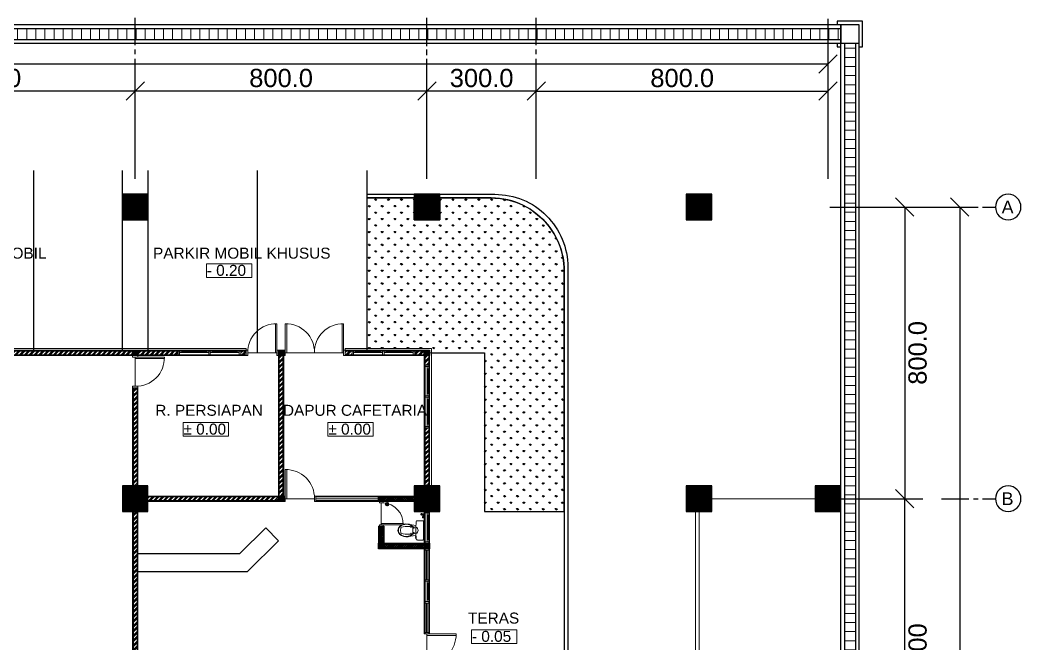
# Model space of a CAD drawing. Header units: inches. Extents: x 249 to 1192, y -18 to 440.
# Drawn here: x 794.19 to 821.64, y 261.19 to 278.3 of the extents above; entities that cross this region are included whole.
import ezdxf
from ezdxf.enums import TextEntityAlignment as Align

# ---------------------------------------------------------------- set-up
doc = ezdxf.new("R2010")
doc.units = ezdxf.units.IN
doc.header["$MEASUREMENT"] = 0
doc.linetypes.add('CENTER2', pattern=[1.125, 0.75, -0.125, 0.125, -0.125])
for name, color, linetype, lineweight in [('ARSIR BETON', 8, 'Continuous', 0), ('DIMENSI', 85, 'Continuous', 20), ('DINDING', 6, 'Continuous', 0), ('DINDING2', 137, 'Continuous', 20), ('KACA', 141, 'Continuous', 30), ('KUSEN', 16, 'Continuous', 15), ('SANITAIR', 6, 'Continuous', 9), ('TEXT (KET. RUANG)', 7, 'Continuous', 5), ('TEXT (KETERANGAN)', 7, 'Continuous', 25)]:
    doc.layers.add(name, color=color, linetype=linetype, lineweight=lineweight)
for name, color, linetype in [('ARSIR DINDING', 64, 'Continuous'), ('AS', 15, 'CENTER2'), ('FURNITURE', 11, 'Continuous'), ('KANSTEEN', 204, 'Continuous'), ('KENDARAAN', 9, 'Continuous'), ('KOLOM', 5, 'Continuous'), ('RUMPUT', 86, 'Continuous'), ('SALURAN', 117, 'Continuous')]:
    doc.layers.add(name, color=color, linetype=linetype)
doc.styles.add('S', font='SIMPLEX', dxfattribs={"width": 1.1})
doc.styles.get("Standard").update_dxf_attribs({"font": 'arial.ttf'})
doc.dimstyles.new('UK. GDG PERTEMUAN', dxfattribs={"dimtxt": 0.5, "dimasz": 0.5, "dimexe": 0.5, "dimexo": 0.05, "dimgap": 0.1, "dimtad": 2, "dimdec": 0, "dimlfac": 100, "dimzin": 0, "dimdsep": 46, "dimtxsty": 'Standard', "dimblk": 'OBLIQUE', "dimcen": 0.09, "dimclrd": 8, "dimclre": 256, "dimclrt": 256, "dimadec": 0, "dimazin": 0, "dimtfac": 1, "dimtdec": 0, "dimtofl": 0, "dimtmove": 0, "dimatfit": 3, "dimldrblk": 'OBLIQUE', "dimfxl": 0, "dimtolj": 1, "dimtzin": 0, "dimarcsym": 0})

# ---------------------------------------------------------------- blocks, each defined once
blk = doc.blocks.new('K1')
at = {"layer": 'ARSIR BETON'}
h = blk.add_hatch(dxfattribs=at)
h.set_pattern_fill('ANSI37', color=256, scale=0.15, style=0)
h.set_pattern_definition([(45, (258.37489, 277.120751), (-0.01325825, 0.01325825), []), (135, (258.37489, 277.120751), (-0.01325825, -0.01325825), [])])
h.paths.add_polyline_path([(259.125, 277.171), (259.125, 277.871), (258.425, 277.871), (258.425, 277.171)])
at = {"layer": 'KOLOM'}
blk.add_lwpolyline([(258.425, 277.171), (259.125, 277.171), (259.125, 277.871), (258.425, 277.871)], close=True, dxfattribs=at)
for points in [[(258.725, 277.571), (258.825, 277.471)], [(258.725, 277.471), (258.825, 277.571)]]:
    blk.add_lwpolyline(points, dxfattribs=at)
blk = doc.blocks.new('ELV. %%p 0.00')
at = {"layer": 'TEXT (KET. RUANG)', "color": 1}
blk.add_lwpolyline([(129.653, 342.974), (130.895, 342.974), (130.895, 342.601), (129.653, 342.601)], close=True, dxfattribs=at)
at = {"layer": 'TEXT (KET. RUANG)'}
blk.add_text('%%P 0.00', height=0.3015, dxfattribs=at).set_placement((129.664, 342.645))
blk = doc.blocks.new('K2')
at = {"layer": 'ARSIR BETON'}
h = blk.add_hatch(dxfattribs=at)
h.set_pattern_fill('ANSI37', color=256, scale=0.1, style=0)
h.set_pattern_definition([(45, (-38.743626, 268.082874), (-0.0088388, 0.0088388), []), (135, (-38.743626, 268.082874), (-0.0088388, -0.0088388), [])])
h.paths.add_polyline_path([(-38.594, 268.233), (-38.744, 268.233), (-38.744, 268.083), (-38.594, 268.083)])
at = {"layer": 'KOLOM'}
blk.add_lwpolyline([(-38.744, 268.083), (-38.594, 268.083), (-38.594, 268.233), (-38.744, 268.233)], close=True, dxfattribs=at)
blk = doc.blocks.new('P1')
for points in [[(-56.664, 234.186), (-56.664, 234.986), (-56.624, 234.986), (-56.624, 234.186), (-56.664, 234.186)], [(-55.064, 234.186), (-55.064, 234.986), (-55.104, 234.986), (-55.104, 234.186), (-55.064, 234.186)], [(-56.664, 234.186), (-55.864, 234.186)], [(-55.064, 234.186), (-55.864, 234.186)]]:
    blk.add_lwpolyline(points)
for points in [[(-56.704, 234.111), (-56.664, 234.111), (-56.664, 234.261), (-56.704, 234.261)], [(-55.024, 234.111), (-55.064, 234.111), (-55.064, 234.261), (-55.024, 234.261)]]:
    blk.add_lwpolyline(points, close=True)
for centre, start, end in [((-56.644, 234.206), 358.5312, 91.4688), ((-55.084, 234.206), 88.5312, 181.4688)]:
    blk.add_arc(centre, 0.78, start, end)
blk = doc.blocks.new('P2')
for points in [[(278.943, 273.059), (278.943, 273.019), (279.093, 273.019), (279.093, 273.059)], [(278.943, 272.178), (278.943, 272.218), (279.093, 272.218), (279.093, 272.178)]]:
    blk.add_lwpolyline(points, close=True)
for points in [[(279.018, 273.019), (279.018, 272.219)], [(279.018, 273.019), (279.818, 273.019), (279.818, 272.979), (279.018, 272.979), (279.018, 273.019)]]:
    blk.add_lwpolyline(points)
blk.add_arc((279.038, 272.999), 0.78, 268.5312, 1.4688)
blk = doc.blocks.new('*X70')
at = {"color": 0}
for p, q in [((-1015, 2418), (-1013, 2418)), ((-1015, 2416), (-1013, 2416)), ((-1015, 2415), (-1013, 2415)), ((-1015, 2414), (-1013, 2414)), ((-1015, 2412), (-1013, 2412)), ((-1015, 2411), (-1013, 2411)), ((-1015, 2410), (-1013, 2410)), ((-1015, 2409), (-1013, 2409)), ((-1015, 2408), (-1013, 2408)), ((-1015, 2406), (-1013, 2406)), ((-1015, 2405), (-1013, 2405))]:
    blk.add_line(p, q, dxfattribs=at)
blk = doc.blocks.new('*X71')
at = {"color": 0}
for p, q in [((1009, 3570), (1016, 3570)), ((1010, 3569), (1017, 3569)), ((1011, 3568), (1017, 3568)), ((1011, 3566), (1018, 3566)), ((1012, 3565), (1018, 3565)), ((1012, 3564), (1018, 3564)), ((1012, 3562), (1018, 3562)), ((1012, 3561), (1019, 3561)), ((1012, 3560), (1019, 3560)), ((1013, 3559), (1019, 3559)), ((1013, 3558), (1019, 3558)), ((1013, 3556), (1019, 3556)), ((1013, 3555), (1019, 3555))]:
    blk.add_line(p, q, dxfattribs=at)
blk = doc.blocks.new('JET SHOWER TOTO 403SV3 ATAS')
for p, q in [((-159, 3064), (-273, 3064)), ((-272, 3071), (-272, 3057)), ((-272, 3071), (-270, 3071)), ((-272, 3057), (-270, 3057)), ((-270, 3071), (-269, 3074)), ((-270, 3071), (-270, 3057)), ((-270, 3057), (-269, 3043)), ((-259, 3084), (-258, 3084)), ((-259, 3034), (-258, 3034)), ((-258, 3084), (-258, 3034)), ((-258, 3069), (-249, 3069)), ((-258, 3059), (-249, 3059)), ((-249, 3070), (-244, 3077)), ((-249, 3070), (-249, 3064)), ((-249, 3057), (-249, 3064)), ((-249, 3057), (-244, 3051)), ((-244, 3075), (-244, 3053)), ((-237, 3076), (-237, 3051)), ((-237, 3075), (-237, 3075)), ((-237, 3075), (-236, 3075)), ((-237, 3052), (-236, 3052)), ((-221, 3064), (-221, 3079)), ((-221, 3064), (-221, 3034)), ((-221, 3034), (-211, 3034)), ((-218, 3025), (-217, 3038)), ((-206, 3039), (-216, 3039)), ((-211, 2958), (-211, 3037)), ((-211, 3034), (-211, 2993)), ((-205, 3075), (-193, 3075)), ((-203, 3025), (-205, 3038)), ((-203, 3075), (-193, 3075)), ((-203, 3052), (-193, 3052)), ((-188, 3085), (-193, 3075)), ((-193, 3075), (-193, 3052)), ((-188, 3042), (-193, 3052)), ((-187, 3058), (-176, 3069)), ((-187, 3069), (-176, 3058)), ((-185, 3086), (-185, 3043)), ((-184, 3088), (-182, 3088)), ((-184, 3040), (-182, 3040)), ((-182, 3102), (-182, 2943)), ((-182, 3074), (-167, 3074)), ((-182, 3073), (-166, 3073)), ((-182, 3054), (-166, 3054)), ((-182, 3053), (-167, 3053)), ((-166, 3073), (-167, 3074)), ((-167, 3074), (-167, 3053)), ((-166, 3054), (-167, 3053)), ((-166, 3073), (-166, 3054)), ((-227, 2967), (-226, 2974)), ((-211, 3013), (-211, 2975)), ((-211, 2968), (-211, 2994)), ((-182, 3018), (-198, 3017)), ((-195, 2967), (-195, 2974)), ((-182, 2970), (-195, 2971))]:
    blk.add_line(p, q)
for points in [[(-237, 3075, 0.114587), (-237, 3076, 0.103766), (-238, 3077, 0.091411), (-239, 3077, 0.084254), (-240, 3078, 0.084254), (-242, 3077, 0.091411), (-243, 3077, 0.103766), (-243, 3076, 0.114587), (-243, 3075, 0.114587), (-243, 3074, 0.103766), (-243, 3073, 0.091411), (-242, 3073, 0.084254), (-240, 3072, 0.084254), (-239, 3073, 0.091411), (-238, 3073, 0.103766), (-237, 3074, 0.114587)], [(-240, 3058, 0.164064), (-239, 3059, 0.105853), (-238, 3060, 0.069292), (-238, 3062, 0.055499), (-237, 3064, 0.055499), (-238, 3066, 0.069292), (-238, 3068, 0.105853), (-239, 3069, 0.164064), (-240, 3069, 0.164064), (-241, 3069, 0.105853), (-242, 3068, 0.069292), (-243, 3066, 0.055499), (-243, 3064, 0.055499), (-243, 3062, 0.069292), (-242, 3060, 0.105853), (-241, 3059, 0.164064)], [(-237, 3052, -0.114587), (-237, 3051, -0.103766), (-238, 3051, -0.091411), (-239, 3050, -0.084254), (-240, 3050, -0.084254), (-242, 3050, -0.091411), (-243, 3051, -0.103766), (-243, 3051, -0.114587), (-243, 3052, -0.114587), (-243, 3053, -0.103766), (-243, 3054, -0.091411), (-242, 3055, -0.084254), (-240, 3055, -0.084254), (-239, 3055, -0.091411), (-238, 3054, -0.103766), (-237, 3053, -0.114587)], [(-225, 2965, 0.244063), (-224, 2964, 0.082589), (-221, 2962, 0.040895), (-216, 2962, 0.030051), (-211, 2961, 0.030051), (-205, 2962, 0.040895), (-201, 2962, 0.082589), (-197, 2964, 0.244063), (-197, 2965, 0.244063), (-197, 2966, 0.082589), (-201, 2968, 0.040895), (-205, 2969, 0.030051), (-211, 2969, 0.030051), (-216, 2969, 0.040895), (-221, 2968, 0.082589), (-224, 2966, 0.244063)], [(-222, 2965, 0.063482), (-221, 2965, 0.076525), (-221, 2965, 0.107139), (-221, 2965, 0.147244), (-221, 2965, 0.147244), (-221, 2965, 0.107139), (-221, 2966, 0.076525), (-221, 2966, 0.063482), (-222, 2966, 0.063482), (-222, 2966, 0.076525), (-222, 2966, 0.107139), (-222, 2965, 0.147244), (-223, 2965, 0.147244), (-222, 2965, 0.107139), (-222, 2965, 0.076525), (-222, 2965, 0.063482)], [(-217, 2967, 0.063482), (-217, 2967, 0.076525), (-216, 2967, 0.107139), (-216, 2967, 0.147244), (-216, 2967, 0.147244), (-216, 2967, 0.107139), (-216, 2968, 0.076525), (-217, 2968, 0.063482), (-217, 2968, 0.063482), (-217, 2968, 0.076525), (-217, 2968, 0.107139), (-218, 2967, 0.147244), (-218, 2967, 0.147244), (-218, 2967, 0.107139), (-217, 2967, 0.076525), (-217, 2967, 0.063482)], [(-216, 2962, 0.063482), (-216, 2962, 0.076525), (-216, 2963, 0.107139), (-216, 2963, 0.147244), (-216, 2963, 0.147244), (-216, 2963, 0.107139), (-216, 2963, 0.076525), (-216, 2963, 0.063482), (-216, 2963, 0.063482), (-217, 2963, 0.076525), (-217, 2963, 0.107139), (-217, 2963, 0.147244), (-217, 2963, 0.147244), (-217, 2963, 0.107139), (-217, 2963, 0.076525), (-217, 2962, 0.063482)], [(-211, 2968, 0.063482), (-210, 2968, 0.076525), (-210, 2968, 0.107139), (-210, 2968, 0.147244), (-210, 2968, 0.147244), (-210, 2968, 0.107139), (-210, 2968, 0.076525), (-210, 2969, 0.063482), (-211, 2969, 0.063482), (-211, 2969, 0.076525), (-211, 2968, 0.107139), (-211, 2968, 0.147244), (-212, 2968, 0.147244), (-211, 2968, 0.107139), (-211, 2968, 0.076525), (-211, 2968, 0.063482)], [(-211, 2965, 0.063482), (-210, 2965, 0.076525), (-210, 2965, 0.107139), (-210, 2965, 0.147244), (-210, 2965, 0.147244), (-210, 2965, 0.107139), (-210, 2965, 0.076525), (-210, 2966, 0.063482), (-211, 2966, 0.063482), (-211, 2966, 0.076525), (-211, 2965, 0.107139), (-212, 2965, 0.147244), (-212, 2965, 0.147244), (-212, 2965, 0.107139), (-211, 2965, 0.076525), (-211, 2965, 0.063482)], [(-211, 2962, 0.063482), (-210, 2962, 0.076525), (-210, 2962, 0.107139), (-210, 2962, 0.147244), (-210, 2962, 0.147244), (-210, 2962, 0.107139), (-210, 2962, 0.076525), (-210, 2963, 0.063482), (-211, 2963, 0.063482), (-211, 2963, 0.076525), (-211, 2962, 0.107139), (-212, 2962, 0.147244), (-212, 2962, 0.147244), (-212, 2962, 0.107139), (-211, 2962, 0.076525), (-211, 2962, 0.063482)], [(-206, 2967, 0.063482), (-205, 2967, 0.076525), (-205, 2967, 0.107139), (-205, 2967, 0.147244), (-205, 2968, 0.147244), (-205, 2968, 0.107139), (-205, 2968, 0.076525), (-205, 2968, 0.063482), (-206, 2968, 0.063482), (-206, 2968, 0.076525), (-206, 2968, 0.107139), (-206, 2968, 0.147244), (-206, 2968, 0.147244), (-206, 2967, 0.107139), (-206, 2967, 0.076525), (-206, 2967, 0.063482)], [(-205, 2962, 0.063482), (-204, 2962, 0.076525), (-204, 2962, 0.107139), (-204, 2963, 0.147244), (-204, 2963, 0.147244), (-204, 2963, 0.107139), (-204, 2963, 0.076525), (-204, 2963, 0.063482), (-205, 2963, 0.063482), (-205, 2963, 0.076525), (-205, 2963, 0.107139), (-205, 2963, 0.147244), (-206, 2963, 0.147244), (-205, 2963, 0.107139), (-205, 2962, 0.076525), (-205, 2962, 0.063482)], [(-200, 2965, 0.063482), (-199, 2965, 0.076525), (-199, 2965, 0.107139), (-199, 2965, 0.147244), (-199, 2965, 0.147244), (-199, 2965, 0.107139), (-199, 2965, 0.076525), (-199, 2966, 0.063482), (-200, 2966, 0.063482), (-200, 2966, 0.076525), (-200, 2965, 0.107139), (-200, 2965, 0.147244), (-200, 2965, 0.147244), (-200, 2965, 0.107139), (-200, 2965, 0.076525), (-200, 2965, 0.063482)]]:
    blk.add_lwpolyline(points, format="xyb", close=True)
for points in [[(-211, 2971, 0.032506), (-217, 2971, 0.043954), (-222, 2970, 0.086557), (-226, 2968, 0.234077), (-227, 2967, 0.2316), (-226, 2965, 0.086557)], [(-211, 2978, 0.026666), (-217, 2977, 0.036581), (-222, 2977, 0.076377), (-226, 2975, 0.258801), (-226, 2974, 0.258801)], [(-195, 2974, 0.258801), (-196, 2975, 0.076377), (-200, 2977, 0.036581), (-204, 2977, 0.026666), (-211, 2978, 0.026666)], [(-211, 2971, -0.032506), (-204, 2971, -0.043954), (-200, 2970, -0.086557), (-196, 2968, -0.234077), (-195, 2967, -0.2316), (-196, 2965, -0.086557)]]:
    blk.add_lwpolyline(points, format="xyb")
for centre, radius, start, end in [((-260, 3064), 13.7, 149.2436, 210.7564), ((-259, 3074), 10, 90, 175.6013), ((-259, 3044), 10, 182.4896, 270), ((-240, 3075), 4.1, 25.3162, 148.8598), ((-240, 3053), 4.1, 211.1402, 334.6838), ((-236, 3085), 10, 270, 282.1793), ((-236, 3042), 10, 77.8207, 90), ((-219, 3008), 69, 77.8207, 102.1793), ((-219, 3119), 69, 257.8207, 282.1793), ((-221, 3018), 2, 99.9639, 169.0492), ((-211, 2961), 60, 79.7178, 99.9639), ((-229, 3026), 11.4, 327.9833, 355.2467), ((-216, 3038), 1, 90, 173.6667), ((-206, 3038), 1, 6.3333, 90), ((-203, 3085), 10, 257.8207, 270), ((-203, 3042), 10, 90, 102.1793), ((-192, 3026), 11.4, 184.7533, 212.0167), ((-201, 3018), 2, 10.9508, 80.0361), ((-184, 3083), 5, 90, 152.5256), ((-184, 3045), 5, 207.4744, 270), ((-26, 2981), 200, 169.0492, 182.1525), ((-216, 2977), 15.5, 231.5493, 261.7809), ((-205, 2977), 15.5, 278.2191, 308.4507), ((-395, 2981), 200, 357.8475, 10.9508)]:
    blk.add_arc(centre, radius, start, end)
at = {"color": 7}
blk.add_blockref('*X70', (744, 653), dxfattribs=at)
at = {"rotation": 90}
blk.add_blockref('*X71', (3344, 1959), dxfattribs=at)
at = {"xscale": -1, "rotation": 270}
blk.add_blockref('*X71', (-3766, 1959), dxfattribs=at)
blk = doc.blocks.new('KLO TOTO C438 ATAS')
for p, q in [((373.9, 174.6), (373.9, 108.7)), ((375.9, 167.7), (375.9, 142.7)), ((377.4, 169.2), (392.6, 169.2)), ((375.9, 117.7), (375.9, 142.7)), ((396.6, 156.4), (418.2, 160)), ((401.3, 150.3), (401.3, 148.6)), ((405, 150.6), (401.6, 150.6)), ((405, 148.3), (401.6, 148.3)), ((405, 152), (405, 142.7)), ((405, 133.4), (405, 142.7)), ((406.9, 153.8), (406.9, 154.9)), ((377.4, 116.2), (392.6, 116.2)), ((395.7, 119.3), (396.5, 119.3)), ((396.1, 123.1), (397.4, 123.1)), ((396.4, 125.8), (397.4, 125.8)), ((396.6, 129), (418.2, 125.4)), ((396.8, 123.1), (396.8, 119.6)), ((397.7, 123.4), (397.7, 125.5)), ((401.3, 135.1), (401.3, 136.8)), ((405, 137.1), (401.6, 137.1)), ((405, 134.8), (401.6, 134.8)), ((406.9, 131.6), (406.9, 130.5))]:
    blk.add_line(p, q)
for centre in [(410.1, 150.7), (410.1, 134.7)]:
    blk.add_circle(centre, 0.55)
for centre, radius, start, end in [((377.4, 167.7), 1.5, 90, 180), ((392.6, 166.2), 3.05, 6.7334, 90), ((191.4, 142.4), 205.7, 0.0873, 6.7334), ((399.5, 142.7), 8.88, 104.9108, 180), ((399.5, 142.7), 8.88, 180, 255.0892), ((191.4, 143), 205.7, 353.2666, 359.9127), ((417.3, 46), 107.2, 79.9791, 100.8031), ((401.6, 150.3), 0.307, 90, 180), ((401.6, 148.6), 0.307, 180, 270), ((405.3, 152), 0.307, 134.0644, 180), ((423.1, 133.6), 25.9, 48.6009, 134.0644), ((407.2, 154.9), 0.307, 126.6134, 180), ((423, 133.6), 26.9, 100.3333, 126.6134), ((423, 133.6), 26.9, 48.6516, 100.3333), ((435.7, 150.6), 1, 25.7984, 76.6744), ((419.5, 142.7), 19.1, 360, 25.7984), ((419.5, 142.7), 19.1, 334.2016, 0), ((431.6, 142.9), 13.2, 359.2877, 49.9182), ((431.6, 142.5), 13.2, 310.0818, 0.7123), ((431.6, 142.9), 14.2, 359.2877, 49.9182), ((431.6, 142.5), 14.2, 310.0818, 0.7123), ((377.4, 117.7), 1.5, 180, 270), ((392.6, 119.3), 3.05, 270, 353.2666), ((396.5, 119.6), 0.307, 270, 0), ((417.3, 240), 107.8, 259.2559, 279.9618), ((397.4, 125.5), 0.307, 0, 90), ((397.4, 123.4), 0.307, 270, 0), ((401.6, 136.8), 0.307, 90, 180), ((401.6, 135.1), 0.307, 180, 270), ((405.3, 133.4), 0.307, 180, 225.9356), ((423.1, 151.8), 25.9, 225.9356, 311.3991), ((407.2, 130.5), 0.307, 180, 233.3866), ((423, 151.8), 26.9, 233.3866, 259.7059), ((423, 151.8), 26.9, 259.7059, 311.3484), ((435.7, 134.8), 1, 283.3256, 334.2016)]:
    blk.add_arc(centre, radius, start, end)
blk = doc.blocks.new('*X38')
at = {"color": 0}
for p, q in [((18.499, 19.218), (18.572, 19.218)), ((18.491, 19.193), (18.579, 19.193)), ((18.499, 19.168), (18.572, 19.168))]:
    blk.add_line(p, q, dxfattribs=at)
blk = doc.blocks.new('SFLOOR')
for radius in [0.05, 0.0442]:
    blk.add_circle((0, 0), radius)
blk.add_blockref('*X38', (-18.535, -19.193))
blk = doc.blocks.new('p toilet')
at = {"layer": 'KUSEN'}
for points in [[(611.218, 191.392), (611.218, 191.992), (611.178, 191.992), (611.178, 191.392)], [(610.618, 191.342), (610.578, 191.342), (610.578, 191.442), (610.618, 191.442)], [(611.258, 191.342), (611.218, 191.342), (611.218, 191.442), (611.258, 191.442)]]:
    blk.add_lwpolyline(points, close=True, dxfattribs=at)
blk.add_lwpolyline([(611.218, 191.392), (610.618, 191.392)], dxfattribs=at)
blk.add_arc((611.198, 191.412), 0.581, 88.0266, 176.9943, dxfattribs=at)
blk = doc.blocks.new('LT1')
at = {"layer": 'ARSIR DINDING'}
h = blk.add_hatch(dxfattribs=at)
h.set_pattern_fill('ANSI32', color=256, scale=0.25, style=0)
h.set_pattern_definition([(45, (703.18334, 134.10694), (-0.06629126, 0.06629126), []), (45, (703.22753, 134.10694), (-0.06629126, 0.06629126), [])])
h.paths.add_polyline_path([(722.003, 134.207), (722.003, 134.107), (722.153, 134.107), (722.153, 134.207)])
h.paths.add_polyline_path([(720.282, 134.107), (720.282, 134.207), (703.183, 134.207), (703.183, 134.107)])
h = blk.add_hatch(dxfattribs=at)
h.set_pattern_fill('ANSI32', color=256, scale=0.25, style=0)
h.set_pattern_definition([(45, (723.05808, 130.23194), (-0.0662913, 0.0662913), []), (45, (723.102275, 130.23194), (-0.0662913, 0.0662913), [])])
h.paths.add_polyline_path([(723.058, 134.082), (723.158, 134.082), (723.158, 130.232), (723.058, 130.232)])
h = blk.add_hatch(dxfattribs=at)
h.set_pattern_fill('ANSI32', color=256, scale=0.25, style=0)
h.set_pattern_definition([(45, (724.86308, 134.10694), (-0.0662913, 0.0662913), []), (45, (724.907275, 134.10694), (-0.0662913, 0.0662913), [])])
h.paths.add_polyline_path([(725.053, 134.207), (724.863, 134.207), (724.863, 134.107), (725.053, 134.107)])
h.paths.add_polyline_path([(727.033, 134.207), (726.774, 134.207), (726.774, 134.107), (727.033, 134.107)])
h = blk.add_hatch(dxfattribs=at)
h.set_pattern_fill('ANSI32', color=256, scale=0.25, style=0)
h.set_pattern_definition([(45, (727.05808, 130.50746), (-0.0662913, 0.0662913), []), (45, (727.102275, 130.50746), (-0.0662913, 0.0662913), [])])
h.paths.add_polyline_path([(727.158, 132.102), (727.058, 132.102), (727.058, 130.507), (727.158, 130.507)])
h.paths.add_polyline_path([(727.158, 134.082), (727.058, 134.082), (727.058, 133.823), (727.158, 133.823)])
h = blk.add_hatch(dxfattribs=at)
h.set_pattern_fill('ANSI32', color=256, scale=0.25, style=0)
h.set_pattern_definition([(45, (719.05808, 130.5072), (-0.0662913, 0.0662913), []), (45, (719.102275, 130.5072), (-0.0662913, 0.0662913), [])])
h.paths.add_polyline_path([(719.058, 133.202), (719.158, 133.202), (719.158, 130.507), (719.058, 130.507)])
h = blk.add_hatch(dxfattribs=at)
h.set_pattern_fill('ANSI32', color=256, scale=0.25, style=0)
h.set_pattern_definition([(45, (719.45808, 130.10694), (-0.0662913, 0.0662913), []), (45, (719.502275, 130.10694), (-0.0662913, 0.0662913), [])])
h.paths.add_polyline_path([(719.458, 130.207), (723.033, 130.207), (723.033, 130.107), (719.458, 130.107)])
h = blk.add_hatch(dxfattribs=at)
h.set_pattern_fill('ANSI37', color=256, scale=0.3, style=0)
h.set_pattern_definition([(45, (725.807505, 128.81169), (-0.0265165, 0.0265165), []), (135, (725.807505, 128.81169), (-0.0265165, -0.0265165), [])])
h.paths.add_polyline_path([(727.033, 128.812), (725.933, 128.812), (725.933, 128.912), (727.033, 128.912)])
h.paths.add_polyline_path([(725.908, 128.937), (725.808, 128.937), (725.808, 129.402), (725.908, 129.402)])
h.paths.add_polyline_path([(726.758, 130.107), (725.933, 130.107), (725.933, 130.207), (726.758, 130.207)])
h = blk.add_hatch(dxfattribs=at)
h.set_pattern_fill('ANSI32', color=256, scale=0.25, style=0)
h.set_pattern_definition([(45, (719.057825, 114.5072), (-0.06629126, 0.06629126), []), (45, (719.10202, 114.5072), (-0.06629126, 0.06629126), [])])
h.paths.add_polyline_path([(723.033, 119.107), (719.183, 119.107), (719.183, 119.207), (723.033, 119.207)])
h.paths.add_polyline_path([(719.158, 114.507), (719.058, 114.507), (719.058, 129.807), (719.158, 129.807)])
at = {"layer": 'DINDING2'}
h = blk.add_hatch(dxfattribs=at)
h.set_pattern_fill('_USER', color=23, scale=0.25, angle=90, style=0, pattern_type=0)
h.set_pattern_definition([(90, (701.62636, 142.75694), (-0.25, 2e-17), [])])
h.paths.add_polyline_path([(685.159, 143.057), (685.159, 142.757), (738.458, 142.757), (738.458, 143.057)])
h = blk.add_hatch(dxfattribs=at)
h.set_pattern_fill('_USER', color=23, scale=0.25, angle=90, style=0, pattern_type=0)
h.set_pattern_definition([(4e-15, (738.5591, 123.77625), (2e-17, -0.25), [])])
h.paths.add_polyline_path([(738.559, 121.808), (738.859, 121.808), (738.859, 142.656), (738.558, 142.656)])
at = {"layer": 'RUMPUT'}
h = blk.add_hatch(dxfattribs=at)
h.set_pattern_fill('GRASS', color=256, scale=0.25, style=0)
h.set_pattern_definition([(90, (725.45808, 129.80746), (-0.1767767, 0.1767767), [0.046875, -0.3066784]), (45, (725.45808, 129.80746), (-0.176777, 0.176777), [0.046875, -0.203125]), (135, (725.45808, 129.80746), (-0.176777, -0.176777), [0.046875, -0.203125])])
h.paths.add_polyline_path([(728.683, 134.157), (728.683, 129.807), (729.758, 129.807), (729.777, 129.807), (730.458, 129.807), (730.872, 129.807), (730.872, 136.407, 0.196408), (730.3, 137.807), (729.941, 138.097), (729.758, 138.2, 0.11521), (728.872, 138.407), (727.458, 138.407), (727.458, 137.807), (726.758, 137.807), (726.758, 138.407), (725.458, 138.407), (725.458, 134.282), (727.183, 134.282), (727.233, 134.282), (727.233, 134.157)])
at = {"layer": 'DINDING'}
blk.add_line((728.683, 134.157), (728.683, 129.807), dxfattribs=at)
for points in [[(722.153, 134.232), (722.153, 134.282), (703.033, 134.282), (702.983, 134.282), (702.983, 114.507)], [(724.863, 134.232), (724.863, 134.282), (727.183, 134.282), (727.233, 134.282), (727.233, 130.507)], [(723.033, 134.157), (723.033, 130.157)], [(723.183, 134.157), (723.183, 130.157)], [(727.033, 126.487), (727.033, 134.082), (727.183, 134.082), (727.183, 126.487)], [(727.108, 134.157), (728.683, 134.157)], [(734.472, 121.808), (734.472, 130.157)], [(737.758, 130.157), (734.472, 130.157)], [(734.572, 121.808), (734.572, 130.157)], [(730.872, 122.507), (730.872, 129.807), (728.683, 129.807)]]:
    blk.add_lwpolyline(points, dxfattribs=at)
for points in [[(703.183, 134.082), (722.153, 134.082), (722.153, 134.232), (703.183, 134.232)], [(724.863, 134.232), (727.033, 134.232), (727.033, 134.082), (724.863, 134.082)], [(719.183, 130.507), (719.033, 130.507), (719.033, 133.202), (719.183, 133.202)], [(723.033, 130.082), (719.458, 130.082), (719.458, 130.232), (723.033, 130.232)], [(724.063, 130.082), (726.758, 130.082), (726.758, 130.232), (724.063, 130.232)], [(719.033, 129.807), (719.183, 129.807), (719.183, 114.507), (719.033, 114.507)], [(725.933, 128.937), (725.783, 128.937), (725.783, 129.402), (725.933, 129.402)], [(725.933, 128.937), (727.033, 128.937), (727.033, 128.787), (725.933, 128.787)]]:
    blk.add_lwpolyline(points, close=True, dxfattribs=at)
at = {"layer": 'DINDING2'}
for points in [[(703.183, 134.107), (722.153, 134.107), (722.153, 134.207), (703.183, 134.207)], [(723.058, 134.082), (723.158, 134.082), (723.158, 130.232), (723.058, 130.232)], [(724.863, 134.207), (727.033, 134.207), (727.033, 134.107), (724.863, 134.107)], [(727.158, 134.082), (727.058, 134.082), (727.058, 133.823), (727.158, 133.823)], [(719.058, 133.202), (719.158, 133.202), (719.158, 130.507), (719.058, 130.507)], [(727.158, 132.102), (727.058, 132.102), (727.058, 130.507), (727.158, 130.507)], [(719.458, 130.207), (723.033, 130.207), (723.033, 130.107), (719.458, 130.107)], [(725.783, 130.107), (724.063, 130.107), (724.063, 130.207), (725.783, 130.207)], [(726.758, 130.107), (725.933, 130.107), (725.933, 130.207), (726.758, 130.207)], [(719.158, 114.507), (719.058, 114.507), (719.058, 129.807), (719.158, 129.807)], [(727.158, 128.937), (727.058, 128.937), (727.058, 129.807), (727.158, 129.807)], [(725.908, 128.937), (725.808, 128.937), (725.808, 129.402), (725.908, 129.402)], [(727.033, 128.812), (725.933, 128.812), (725.933, 128.912), (727.033, 128.912)]]:
    blk.add_lwpolyline(points, close=True, dxfattribs=at)
for points in [[(724.063, 130.157), (725.783, 130.157)], [(727.058, 126.487), (727.058, 128.787), (727.158, 128.787), (727.158, 126.487)]]:
    blk.add_lwpolyline(points, dxfattribs=at)
at = {"layer": 'FURNITURE'}
for points in [[(719.183, 128.657), (721.978, 128.657), (722.686, 129.356)], [(722.686, 129.356), (723.037, 129)], [(719.183, 128.157), (722.183, 128.157), (723.037, 129)]]:
    blk.add_lwpolyline(points, dxfattribs=at)
at = {"layer": 'KACA'}
for points in [[(720.382, 134.187), (721.063, 134.187)], [(721.223, 134.187), (721.903, 134.187)], [(725.153, 134.187), (725.834, 134.187)], [(725.994, 134.187), (726.674, 134.187)], [(727.138, 133.043), (727.138, 133.723)], [(727.138, 132.202), (727.138, 132.883)], [(727.137, 129.707), (727.137, 129.037)], [(727.108, 128.747), (727.108, 127.937)], [(727.138, 127.837), (727.138, 127.397)], [(727.108, 127.297), (727.108, 126.487)]]:
    blk.add_lwpolyline(points, dxfattribs=at)
at = {"layer": 'KANSTEEN'}
for points in [[(725.458, 138.507), (728.972, 138.507, -0.414214), (730.972, 136.507), (730.972, 121.808)], [(725.458, 138.407), (728.872, 138.407, -0.414214), (730.872, 136.407), (730.872, 121.808)], [(727.233, 134.157), (728.683, 134.157), (728.683, 129.807), (729.758, 129.807), (729.777, 129.807), (730.458, 129.807), (730.458, 129.807), (730.872, 129.807), (730.872, 136.407, 0.196408), (730.3, 137.807), (729.941, 138.097), (729.758, 138.2, 0.11521), (728.872, 138.407), (727.458, 138.407), (727.458, 137.807), (726.758, 137.807), (726.758, 138.407), (725.458, 138.407), (725.458, 134.282)]]:
    blk.add_lwpolyline(points, format="xyb", dxfattribs=at)
at = {"layer": 'KENDARAAN'}
for points in [[(716.318, 139.157), (716.318, 134.232)], [(718.748, 139.157), (718.748, 134.232)], [(719.458, 139.157), (719.458, 134.232)], [(722.458, 134.157), (722.458, 139.157)], [(722.458, 134.157), (722.458, 139.157)], [(725.458, 139.157), (725.458, 134.232)]]:
    blk.add_lwpolyline(points, dxfattribs=at)
at = {"layer": 'KUSEN'}
for points in [[(720.282, 134.207), (720.322, 134.207), (720.322, 134.107), (720.282, 134.107)], [(722.003, 134.207), (720.282, 134.207), (720.282, 134.107), (722.003, 134.107)], [(721.123, 134.207), (720.322, 134.207), (720.322, 134.167), (721.123, 134.167)], [(720.382, 134.207), (720.322, 134.207), (720.322, 134.167), (720.382, 134.167)], [(721.123, 134.207), (721.063, 134.207), (721.063, 134.167), (721.123, 134.167)], [(721.123, 134.107), (721.163, 134.107), (721.163, 134.207), (721.123, 134.207)], [(721.163, 134.207), (721.963, 134.207), (721.963, 134.167), (721.163, 134.167)], [(721.223, 134.207), (721.163, 134.207), (721.163, 134.167), (721.223, 134.167)], [(721.963, 134.207), (721.903, 134.207), (721.903, 134.167), (721.963, 134.167)], [(721.963, 134.107), (722.003, 134.107), (722.003, 134.207), (721.963, 134.207)], [(725.053, 134.207), (725.093, 134.207), (725.093, 134.107), (725.053, 134.107)], [(726.774, 134.207), (725.053, 134.207), (725.053, 134.107), (726.774, 134.107)], [(725.894, 134.207), (725.093, 134.207), (725.093, 134.167), (725.894, 134.167)], [(725.153, 134.207), (725.093, 134.207), (725.093, 134.167), (725.153, 134.167)], [(725.894, 134.207), (725.834, 134.207), (725.834, 134.167), (725.894, 134.167)], [(725.894, 134.107), (725.934, 134.107), (725.934, 134.207), (725.894, 134.207)], [(725.934, 134.207), (726.734, 134.207), (726.734, 134.167), (725.934, 134.167)], [(725.994, 134.207), (725.934, 134.207), (725.934, 134.167), (725.994, 134.167)], [(726.734, 134.207), (726.674, 134.207), (726.674, 134.167), (726.734, 134.167)], [(726.734, 134.107), (726.774, 134.107), (726.774, 134.207), (726.734, 134.207)], [(727.058, 133.783), (727.058, 133.823), (727.158, 133.823), (727.158, 133.783)], [(727.158, 133.823), (727.158, 132.102), (727.058, 132.102), (727.058, 133.823)], [(727.158, 132.983), (727.158, 133.783), (727.118, 133.783), (727.118, 132.983)], [(727.158, 133.783), (727.158, 133.723), (727.118, 133.723), (727.118, 133.783)], [(727.058, 132.943), (727.058, 132.983), (727.158, 132.983), (727.158, 132.943)], [(727.158, 133.043), (727.158, 132.983), (727.118, 132.983), (727.118, 133.043)], [(727.158, 132.943), (727.158, 132.142), (727.118, 132.142), (727.118, 132.943)], [(727.158, 132.943), (727.158, 132.883), (727.118, 132.883), (727.118, 132.943)], [(727.158, 132.102), (727.158, 132.142), (727.058, 132.142), (727.058, 132.102)], [(727.158, 132.202), (727.158, 132.142), (727.118, 132.142), (727.118, 132.202)], [(727.058, 128.937), (727.158, 128.937), (727.158, 129.807), (727.058, 129.807)], [(727.158, 128.977), (727.115, 128.977), (727.115, 129.767), (727.158, 129.767)], [(727.058, 126.447), (727.158, 126.447), (727.158, 128.787), (727.058, 128.787)], [(727.115, 127.897), (727.158, 127.897), (727.158, 127.337), (727.115, 127.337)]]:
    blk.add_lwpolyline(points, close=True, dxfattribs=at)
for points in [[(727.058, 129.807), (727.158, 129.807), (727.158, 129.767), (727.058, 129.767), (727.058, 129.807)], [(727.115, 129.767), (727.115, 129.707), (727.158, 129.707), (727.158, 129.767)], [(727.115, 128.977), (727.115, 129.037), (727.158, 129.037), (727.158, 128.977)], [(727.058, 128.977), (727.158, 128.977), (727.158, 128.937), (727.058, 128.937), (727.058, 128.977)], [(727.058, 128.787), (727.158, 128.787), (727.158, 128.747), (727.058, 128.747), (727.058, 128.787)], [(727.058, 127.937), (727.158, 127.937), (727.158, 127.897), (727.058, 127.897), (727.058, 127.937)], [(727.115, 127.897), (727.115, 127.837), (727.158, 127.837), (727.158, 127.897)], [(727.115, 127.337), (727.115, 127.397), (727.158, 127.397), (727.158, 127.337)], [(727.058, 127.337), (727.158, 127.337), (727.158, 127.297), (727.058, 127.297), (727.058, 127.337)]]:
    blk.add_lwpolyline(points, dxfattribs=at)
at = {"layer": 'SALURAN'}
for points in [[(685.108, 142.657), (738.458, 142.656), (738.458, 143.156), (685.108, 143.157)], [(685.159, 143.057), (738.458, 143.057)], [(738.958, 142.556), (739.058, 142.556), (739.058, 143.256), (738.358, 143.256), (738.358, 143.156)], [(738.458, 121.308), (738.458, 143.157)], [(738.958, 121.908), (738.958, 143.157)], [(685.159, 142.757), (738.458, 142.757)], [(738.358, 142.656), (738.358, 142.556), (738.458, 142.556)], [(738.558, 142.656), (738.558, 121.808)], [(738.858, 142.656), (738.858, 121.808)]]:
    blk.add_lwpolyline(points, dxfattribs=at)
blk.add_lwpolyline([(738.458, 142.656), (738.958, 142.656), (738.958, 143.156), (738.458, 143.156)], close=True, dxfattribs=at)
at = {"layer": 'TEXT (KET. RUANG)', "color": 1}
for points in [[(721.06, 136.601), (722.302, 136.601), (722.302, 136.227), (721.06, 136.227)], [(728.33, 126.562), (729.572, 126.562), (729.572, 126.189), (728.33, 126.189)]]:
    blk.add_lwpolyline(points, close=True, dxfattribs=at)
at = {"xscale": -1, "rotation": 180}
for p in [(757.777, 402.315), (761.777, 402.315), (765.777, 402.315), (761.777, 398.315), (764.526, 398.315), (764.526, 397.02), (765.777, 397.02)]:
    blk.add_blockref('K2', p, dxfattribs=at)
for p in [(590.768, -210.729), (594.741, -210.729)]:
    blk.add_blockref('ELV. %%p 0.00', p)
at = {"rotation": 270}
blk.add_blockref('p toilet', (534.465, 740.66), dxfattribs=at)
at = {"layer": 'KOLOM'}
for p in [(460.333, -139.364), (468.333, -139.363), (475.797, -139.363), (460.333, -147.364), (468.333, -147.363), (475.797, -147.363), (479.333, -147.363)]:
    blk.add_blockref('K1', p, dxfattribs=at)
at = {"layer": 'KUSEN', "xscale": -1}
for name, p, rotation in [('P2', (449.974, -144.861), 270.0000000000434), ('P1', (492.922, 181.511), 270)]:
    blk.add_blockref(name, p, dxfattribs=dict(at, rotation=rotation))
at = {"layer": 'KUSEN'}
for name, p in [('P1', (779.887, -100.029)), ('P2', (440.09, -138.977))]:
    blk.add_blockref(name, p, dxfattribs=at)
at = {"layer": 'KUSEN', "rotation": 90}
blk.add_blockref('P2', (996.242, -148.861), dxfattribs=at)
at = {"layer": 'SANITAIR', "xscale": -1, "rotation": 270}
blk.add_blockref('SFLOOR', (726.017, 130.008), dxfattribs=at)
at = {"layer": 'SANITAIR'}
for name, p, xscale, yscale, zscale in [('KLO TOTO C438 ATAS', (730.772, 127.863), -0.01, 0.01, 0.01), ('JET SHOWER TOTO 403SV3 ATAS', (727.215, 126.669), 0.001, 0.001, 0.001)]:
    blk.add_blockref(name, p, dxfattribs=dict(at, xscale=xscale, yscale=yscale, zscale=zscale))
at = {"layer": 'TEXT (KET. RUANG)'}
for s, p in [('PARKIR MOBIL', (713.679, 136.742)), ('PARKIR MOBIL KHUSUS ', (719.597, 136.742)), ('- 0.20', (721.071, 136.271)), ('R. PERSIAPAN', (719.659, 132.432)), ('DAPUR CAFETARIA', (723.159, 132.432)), ('TERAS', (728.235, 126.733)), ('- 0.05', (728.342, 126.232))]:
    blk.add_text(s, height=0.3015, dxfattribs=at).set_placement(p)
blk = doc.blocks.new('_Oblique')
at = {"color": 0, "linetype": 'ByBlock', "lineweight": -2}
blk.add_line((-0.5, -0.5), (0.5, 0.5), dxfattribs=at)
blk = doc.blocks.new('*D223')
at = {"layer": 'DEFPOINTS', "color": 0}
for p in [(797.353, 276.352), (797.353, 273.898), (805.353, 273.898)]:
    blk.add_point(p, dxfattribs=at)
at = {"layer": 'DIMENSI', "lineweight": -2}
for p, q in [((797.353, 273.948), (797.353, 276.852)), ((805.353, 273.948), (805.353, 276.852))]:
    blk.add_line(p, q, dxfattribs=at)
at = {"layer": 'DIMENSI', "color": 8, "lineweight": -2}
blk.add_line((805.353, 276.352), (797.353, 276.352), dxfattribs=at)
at = {"layer": 'DIMENSI', "color": 8, "lineweight": -2, "xscale": 0.5, "yscale": 0.5, "zscale": 0.5, "rotation": 180}
blk.add_blockref('_Oblique', (797.353, 276.352), dxfattribs=at)
at = {"layer": 'DIMENSI', "color": 8, "lineweight": -2, "xscale": 0.5, "yscale": 0.5, "zscale": 0.5}
blk.add_blockref('_Oblique', (805.353, 276.352), dxfattribs=at)
at = {"layer": 'DIMENSI', "insert": (801.353, 276.708), "char_height": 0.5, "attachment_point": 5}
blk.add_mtext('\\A1;800.0', dxfattribs=at)
blk = doc.blocks.new('*D224')
at = {"layer": 'DEFPOINTS', "color": 0}
for p in [(789.353, 276.352), (789.353, 273.898), (797.353, 273.898)]:
    blk.add_point(p, dxfattribs=at)
at = {"layer": 'DIMENSI', "lineweight": -2}
for p, q in [((789.353, 273.948), (789.353, 276.852)), ((797.353, 273.948), (797.353, 276.852))]:
    blk.add_line(p, q, dxfattribs=at)
at = {"layer": 'DIMENSI', "color": 8, "lineweight": -2}
blk.add_line((797.353, 276.352), (789.353, 276.352), dxfattribs=at)
at = {"layer": 'DIMENSI', "color": 8, "lineweight": -2, "xscale": 0.5, "yscale": 0.5, "zscale": 0.5, "rotation": 180}
blk.add_blockref('_Oblique', (789.353, 276.352), dxfattribs=at)
at = {"layer": 'DIMENSI', "color": 8, "lineweight": -2, "xscale": 0.5, "yscale": 0.5, "zscale": 0.5}
blk.add_blockref('_Oblique', (797.353, 276.352), dxfattribs=at)
at = {"layer": 'DIMENSI', "insert": (793.353, 276.708), "char_height": 0.5, "attachment_point": 5}
blk.add_mtext('\\A1;800.0', dxfattribs=at)
blk = doc.blocks.new('*D225')
at = {"layer": 'DEFPOINTS', "color": 0}
for p in [(816.353, 276.352), (808.353, 273.898), (816.353, 273.898)]:
    blk.add_point(p, dxfattribs=at)
at = {"layer": 'DIMENSI', "lineweight": -2}
for p, q in [((808.353, 273.948), (808.353, 276.852)), ((816.353, 273.948), (816.353, 276.852))]:
    blk.add_line(p, q, dxfattribs=at)
at = {"layer": 'DIMENSI', "color": 8, "lineweight": -2}
blk.add_line((808.353, 276.352), (816.353, 276.352), dxfattribs=at)
at = {"layer": 'DIMENSI', "color": 8, "lineweight": -2, "xscale": 0.5, "yscale": 0.5, "zscale": 0.5, "rotation": 180}
blk.add_blockref('_Oblique', (808.353, 276.352), dxfattribs=at)
at = {"layer": 'DIMENSI', "color": 8, "lineweight": -2, "xscale": 0.5, "yscale": 0.5, "zscale": 0.5}
blk.add_blockref('_Oblique', (816.353, 276.352), dxfattribs=at)
at = {"layer": 'DIMENSI', "insert": (812.353, 276.708), "char_height": 0.5, "attachment_point": 5}
blk.add_mtext('\\A1;800.0', dxfattribs=at)
blk = doc.blocks.new('*D228')
at = {"layer": 'DEFPOINTS', "color": 0}
for p in [(805.353, 276.352), (805.353, 273.898), (808.353, 273.898)]:
    blk.add_point(p, dxfattribs=at)
at = {"layer": 'DIMENSI', "lineweight": -2}
for p, q in [((805.353, 273.948), (805.353, 276.852)), ((808.353, 273.948), (808.353, 276.852))]:
    blk.add_line(p, q, dxfattribs=at)
at = {"layer": 'DIMENSI', "color": 8, "lineweight": -2}
blk.add_line((808.353, 276.352), (805.353, 276.352), dxfattribs=at)
at = {"layer": 'DIMENSI', "color": 8, "lineweight": -2, "xscale": 0.5, "yscale": 0.5, "zscale": 0.5, "rotation": 180}
blk.add_blockref('_Oblique', (805.353, 276.352), dxfattribs=at)
at = {"layer": 'DIMENSI', "color": 8, "lineweight": -2, "xscale": 0.5, "yscale": 0.5, "zscale": 0.5}
blk.add_blockref('_Oblique', (808.353, 276.352), dxfattribs=at)
at = {"layer": 'DIMENSI', "insert": (806.853, 276.708), "char_height": 0.5, "attachment_point": 5}
blk.add_mtext('\\A1;300.0', dxfattribs=at)
blk = doc.blocks.new('*D227')
at = {"layer": 'DEFPOINTS', "color": 0}
for p in [(816.353, 277.096), (765.353, 275.448), (816.353, 275.4)]:
    blk.add_point(p, dxfattribs=at)
at = {"layer": 'DIMENSI', "lineweight": -2}
for p, q in [((765.353, 275.498), (765.353, 277.596)), ((816.353, 275.45), (816.353, 277.596))]:
    blk.add_line(p, q, dxfattribs=at)
at = {"layer": 'DIMENSI', "color": 8, "lineweight": -2}
blk.add_line((765.353, 277.096), (816.353, 277.096), dxfattribs=at)
at = {"layer": 'DIMENSI', "color": 8, "lineweight": -2, "xscale": 0.5, "yscale": 0.5, "zscale": 0.5, "rotation": 180}
blk.add_blockref('_Oblique', (765.353, 277.096), dxfattribs=at)
at = {"layer": 'DIMENSI', "color": 8, "lineweight": -2, "xscale": 0.5, "yscale": 0.5, "zscale": 0.5}
blk.add_blockref('_Oblique', (816.353, 277.096), dxfattribs=at)
at = {"layer": 'DIMENSI', "insert": (790.853, 277.452), "char_height": 0.5, "attachment_point": 5}
blk.add_mtext('\\A1;5100.0', dxfattribs=at)
blk = doc.blocks.new('*D229')
at = {"layer": 'DEFPOINTS', "color": 0}
for p in [(816.352, 273.171), (816.353, 265.171), (818.456, 265.171)]:
    blk.add_point(p, dxfattribs=at)
at = {"layer": 'DIMENSI', "lineweight": -2}
for p, q in [((816.402, 273.171), (818.956, 273.171)), ((816.403, 265.171), (818.956, 265.171))]:
    blk.add_line(p, q, dxfattribs=at)
at = {"layer": 'DIMENSI', "color": 8, "lineweight": -2}
blk.add_line((818.456, 273.171), (818.456, 265.171), dxfattribs=at)
at = {"layer": 'DIMENSI', "color": 8, "lineweight": -2, "xscale": 0.5, "yscale": 0.5, "zscale": 0.5}
for p, rotation in [((818.456, 273.171), 90), ((818.456, 265.171), 270)]:
    blk.add_blockref('_Oblique', p, dxfattribs=dict(at, rotation=rotation))
at = {"layer": 'DIMENSI', "insert": (818.811, 269.171), "char_height": 0.5, "attachment_point": 5, "rotation": 90}
blk.add_mtext('\\A1;800.0', dxfattribs=at)
blk = doc.blocks.new('*D230')
at = {"layer": 'DEFPOINTS', "color": 0}
for p in [(816.353, 265.171), (818.456, 265.171), (816.353, 257.171)]:
    blk.add_point(p, dxfattribs=at)
at = {"layer": 'DIMENSI', "lineweight": -2}
for p, q in [((816.403, 265.171), (818.956, 265.171)), ((816.403, 257.171), (818.956, 257.171))]:
    blk.add_line(p, q, dxfattribs=at)
at = {"layer": 'DIMENSI', "color": 8, "lineweight": -2}
blk.add_line((818.456, 257.171), (818.456, 265.171), dxfattribs=at)
at = {"layer": 'DIMENSI', "color": 8, "lineweight": -2, "xscale": 0.5, "yscale": 0.5, "zscale": 0.5}
for p, rotation in [((818.456, 265.171), 90), ((818.456, 257.171), 270)]:
    blk.add_blockref('_Oblique', p, dxfattribs=dict(at, rotation=rotation))
at = {"layer": 'DIMENSI', "insert": (818.811, 261.171), "char_height": 0.5, "attachment_point": 5, "rotation": 90}
blk.add_mtext('\\A1;800', dxfattribs=at)
blk = doc.blocks.new('NAV')
blk.add_circle((0, -0.4), 0.35)
at = {"style": 'S', "width": 0.75, "flags": 4}
blk.add_attdef('AV', text='', height=0.3, dxfattribs=at).set_placement((0, -0.4), align=Align.MIDDLE)
blk = doc.blocks.new('*D233')
at = {"layer": 'DEFPOINTS', "color": 0}
for p in [(817.679, 273.171), (817.679, 246.746), (819.966, 246.746)]:
    blk.add_point(p, dxfattribs=at)
at = {"layer": 'DIMENSI', "lineweight": -2}
for p, q in [((817.729, 273.171), (820.466, 273.171)), ((817.729, 246.746), (820.466, 246.746))]:
    blk.add_line(p, q, dxfattribs=at)
at = {"layer": 'DIMENSI', "color": 8, "lineweight": -2}
blk.add_line((819.966, 273.171), (819.966, 246.746), dxfattribs=at)
at = {"layer": 'DIMENSI', "color": 8, "lineweight": -2, "xscale": 0.5, "yscale": 0.5, "zscale": 0.5}
for p, rotation in [((819.966, 273.171), 90), ((819.966, 246.746), 270)]:
    blk.add_blockref('_Oblique', p, dxfattribs=dict(at, rotation=rotation))
at = {"layer": 'DIMENSI', "insert": (820.322, 259.959), "char_height": 0.5, "attachment_point": 5, "rotation": 90}
blk.add_mtext('\\A1;2790', dxfattribs=at)

msp = doc.modelspace()

# ---------------------------------------------------------------- linework, layer by layer
at = {"layer": 'AS'}
for points in [[(797.353, 276.489), (797.353, 278.3698)], [(805.3525, 276.489), (805.3525, 278.3698)], [(808.353, 276.489), (808.353, 278.3698)], [(805.353, 276.4612), (805.353, 278.3421)], [(816.353, 276.4612), (816.353, 278.3421)], [(819.4664, 273.1711), (820.9437, 273.1711)], [(819.4664, 265.1711), (820.9437, 265.1711)]]:
    msp.add_lwpolyline(points, dxfattribs=at)

# ---------------------------------------------------------------- block references
msp.add_blockref('LT1', (78.2446, 135.0136))
at = {"layer": 'TEXT (KETERANGAN)'}
ref = msp.add_blockref('NAV', (821.2947, 273.5711), dxfattribs=dict(at, xscale=-1))
ref.add_attrib('AV', 'A', dxfattribs={"layer": '0', "height": 0.35, "flags": 4}).set_placement((821.2782, 273.1711), align=Align.MIDDLE)
ref = msp.add_blockref('NAV', (821.2937, 265.5711), dxfattribs=dict(at, xscale=-1))
ref.add_attrib('AV', 'B', dxfattribs={"layer": '0', "height": 0.35, "flags": 4}).set_placement((821.2772, 265.1711), align=Align.MIDDLE)

# ---------------------------------------------------------------- dimensions: what is measured, and where the dimension line sits
at = {"layer": 'DIMENSI'}
dim = msp.add_linear_dim(base=(816.353, 277.0963), p1=(765.353, 275.4481), p2=(816.353, 275.4003), dimstyle='UK. GDG PERTEMUAN', override={"dimdec": 1}, dxfattribs=at)
dim.commit()
dim.dimension.update_dxf_attribs({"geometry": '*D227', "text_midpoint": (790.853, 277.4515)})
for p1, p2, distance, picture, middle in [((797.353, 273.8981), (789.353, 273.8981), -2.4544, '*D224', (793.353, 276.7077)), ((805.353, 273.8981), (797.353, 273.8981), -2.4544, '*D223', (801.353, 276.7077)), ((808.353, 273.8981), (805.353, 273.8981), -2.4544, '*D228', (806.853, 276.7079)), ((808.353, 273.8981), (816.353, 273.8981), 2.4544, '*D225', (812.353, 276.7077))]:
    dim = msp.add_aligned_dim(p1=p1, p2=p2, distance=distance, dimstyle='UK. GDG PERTEMUAN', override={"dimdec": 1}, dxfattribs=at)
    dim.commit()
    dim.dimension.update_dxf_attribs({"geometry": picture, "text_midpoint": middle})
dim = msp.add_linear_dim(base=(818.456, 265.1711), p1=(816.3522, 273.1711), p2=(816.3527, 265.1711), angle=90, dimstyle='UK. GDG PERTEMUAN', override={"dimdec": 1}, dxfattribs=at)
dim.commit()
dim.dimension.update_dxf_attribs({"geometry": '*D229', "text_midpoint": (818.8113, 269.1711)})
dim = msp.add_linear_dim(base=(819.9664, 246.7461), p1=(817.6795, 273.1711), p2=(817.6795, 246.7461), angle=90, text='2790', dimstyle='UK. GDG PERTEMUAN', dxfattribs=at)
dim.commit()
dim.dimension.update_dxf_attribs({"geometry": '*D233', "text_midpoint": (820.3217, 259.9586)})
dim = msp.add_linear_dim(base=(818.4561, 265.1711), p1=(816.3527, 257.1711), p2=(816.3527, 265.1711), angle=90, dimstyle='UK. GDG PERTEMUAN', dxfattribs=at)
dim.commit()
dim.dimension.update_dxf_attribs({"geometry": '*D230', "text_midpoint": (818.8114, 261.1711)})

doc.saveas('drawing.dxf')
